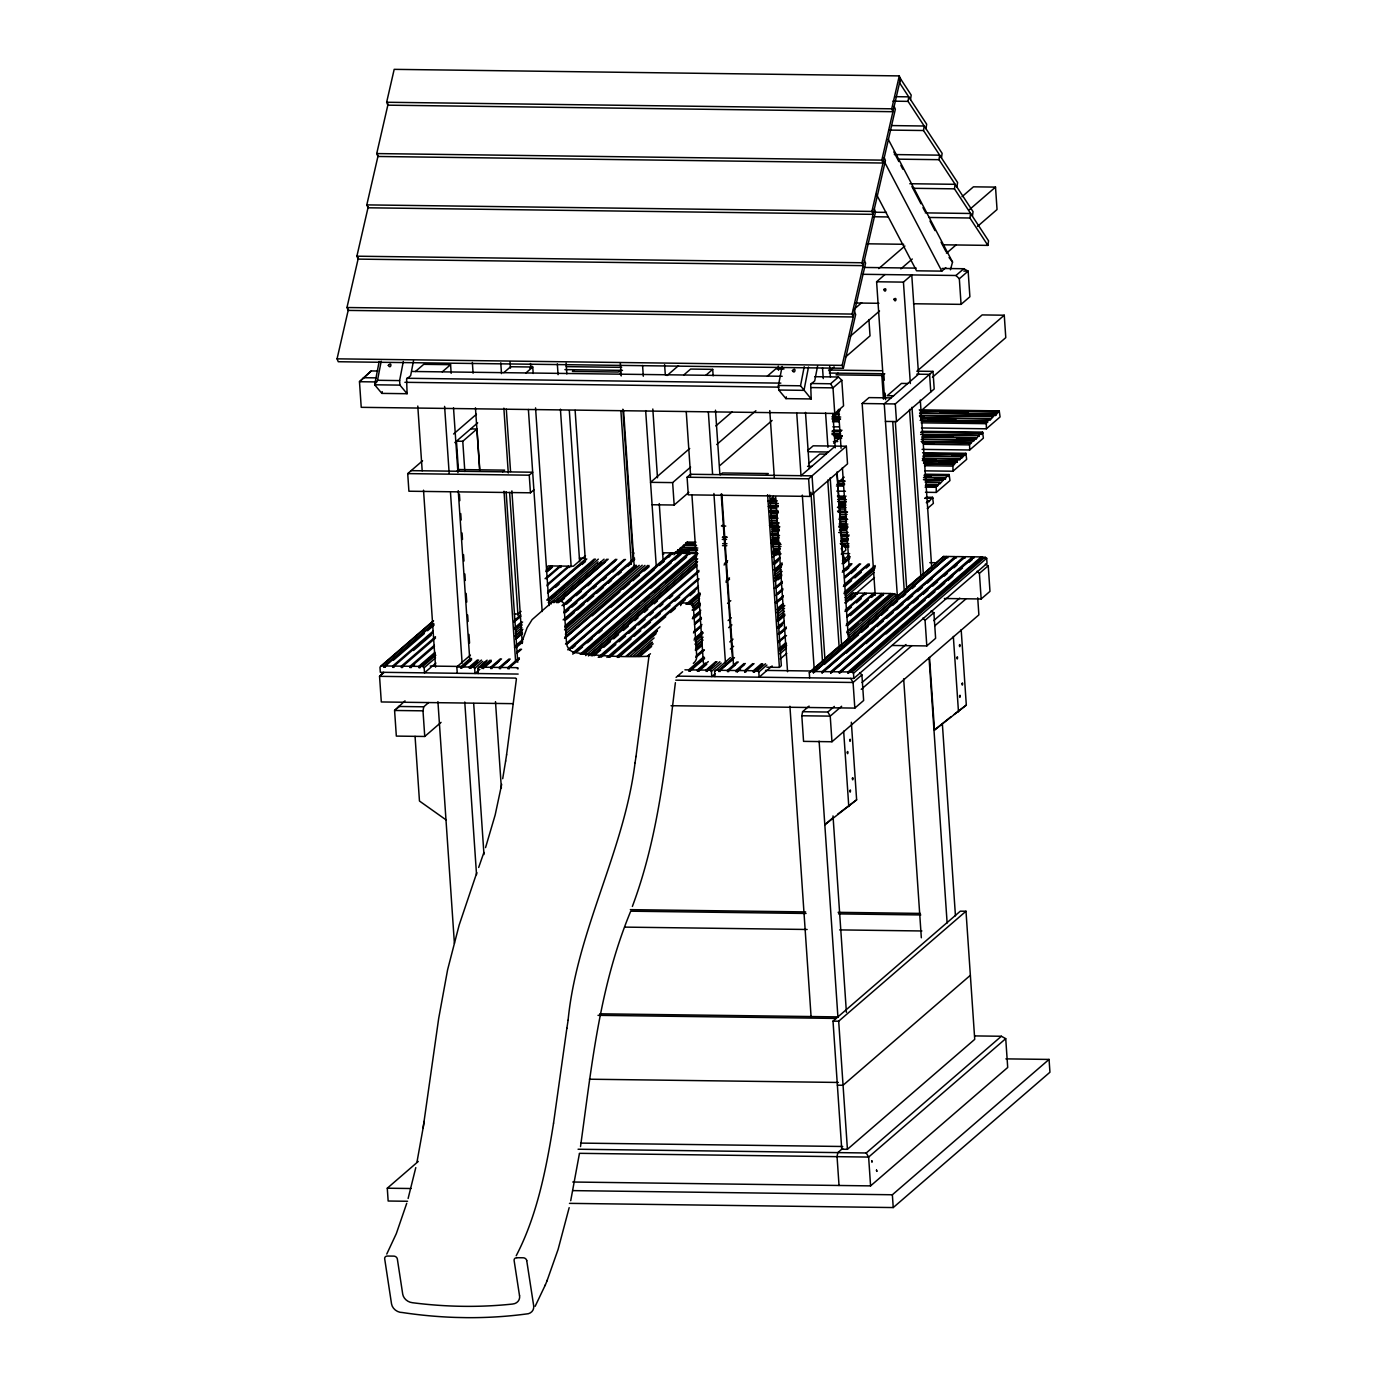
<?xml version="1.0" encoding="UTF-8"?>
<svg xmlns="http://www.w3.org/2000/svg" width="1387" height="1387" viewBox="0 0 1387 1387"><rect width="100%" height="100%" fill="white"/><g stroke="black" fill="none" stroke-linecap="round" stroke-linejoin="round"><path stroke-width="1.5" d="M516.415 678.867L506.567 754.909M675.4 682.664L675.278 683.566C666.107 758.62 659.102 835.095 632.368 906.439M476.833 872.631L459.149 925.094L447.602 969.773L438.673 1018.509L423.139 1127.856L424.127 1121.389M566.867 1028.2L553.534 1123.245M635.992 756.591L649.151 654.855M580.512 1146.564C591.902 1064.835 599.34 987.215 630.513 911.692M941.461 157.893L942.137 153.368L908.052 101.372L908.728 96.847L895.777 96.674M910.513 99.587L911.19 95.062L900.215 78.313L899.539 82.839L926.672 124.206L925.996 128.731M956.926 187.054L957.602 182.529L923.517 130.517L924.193 126.009L891.824 125.576M972.391 216.216L973.067 211.691L938.999 159.678L939.658 155.153L894.338 154.564M942.536 244.788L987.873 245.378L988.55 240.853L954.464 188.84L955.14 184.315L909.803 183.725M987.873 245.378L969.929 218.002L970.605 213.477L925.285 212.887M505.614 761.116L506.602 754.736M568.081 1020.347C576.767 930.902 624.115 851.445 635.073 762.625M553.569 1123.071C546.391 1168.253 537.064 1215.862 516.207 1255.738M635.055 762.798L636.026 756.418M566.85 1028.356L568.115 1020.191M505.648 760.943L502.701 778.696M423.156 1127.683L416.95 1162.202M579.419 1153.62L570.716 1200.726M405.021 700.834L394.584 710.473L396.335 736.098L424.751 736.462L423 710.837L423.763 706.798L428.652 702.568M501.695 784.331L495.176 814.932L485.554 847.596M673.943 554.835L675.122 552.459L696.742 552.737M977.714 597.797L978.875 614.874L831.975 741.75L803.558 741.369L801.825 715.761L802.588 711.704L809.089 706.087M925.458 492.281L936.26 492.42L936.225 485.675L937.109 484.913L937.577 485.849L939.797 482.589L939.883 483.872L945.188 477.926L945.275 479.208L934.457 479.07M952.973 471.216L952.921 464.472L953.805 463.709L953.892 464.992L956.493 461.386L956.978 462.322L956.891 461.039L959.197 459.045L959.665 459.999L961.884 456.722L961.971 458.005L965.855 453.306L966.67 459.374L952.973 471.216L924.852 470.852M969.669 449.995L969.617 443.251L970.501 442.505L970.588 443.771L973.206 440.164L973.674 441.118L975.893 437.841L976.379 438.795L978.581 435.518L979.066 436.454L978.979 435.189L981.285 433.195L981.372 434.478L982.551 432.103L983.383 438.153L969.669 449.995L922.095 449.388M986.365 428.791L986.33 422.047L987.215 421.284L987.301 422.567L987.596 420.954L989.902 418.961L989.989 420.244L995.294 414.314L995.381 415.597L999.247 410.881L1000.079 416.95L986.365 428.791L921.505 427.959M379.171 361.47L374.663 384.788L381.858 393.388L407.102 393.717L406.599 379.136L410.639 375.669L413.517 360.776M407.102 393.717L399.924 385.118L374.663 384.788L377.507 380.298L381.2 361.227M399.924 385.118L399.612 380.593L403.305 361.522M817.584 366.029L814.706 380.905L810.684 384.372L811.187 398.953L785.926 398.624L778.748 390.024L778.436 385.499L782.112 366.428M811.187 398.953L800.524 385.794L804.217 366.705M808.5 367.035L803.992 390.354L778.748 390.024M381.858 393.388L382.223 391.619M785.926 398.624L786.308 396.855M415.788 1167.629L408.125 1198.472M899.279 75.904L891.737 108.81L892.916 111.706L387.823 105.169L386.644 102.257L394.185 69.35L899.279 75.904L900.475 78.799L881.82 160.129L882.999 163.025L377.905 156.471L376.727 153.576L388.117 103.921M894.147 106.331L895.343 109.226L871.903 211.431L873.099 214.344L368.006 207.79L366.809 204.895L378.2 155.24M884.247 157.65L885.426 160.545L861.986 262.75L863.182 265.645L358.089 259.109L356.892 256.196L368.283 206.542M874.33 208.952L875.509 211.864L852.069 314.069L853.265 316.964L348.172 310.411L346.975 307.515L358.366 257.861M854.496 311.59L855.675 314.485L843.348 368.283L338.255 361.73L337.058 358.834L348.449 309.18M843.348 368.283L842.152 365.37L865.592 263.166L864.413 260.271M546.998 1280.894L558.111 1249.375L569.173 1207.644M950.424 269.806L952.54 262.074L888.235 139.237M406.738 1203.275L396.318 1233.632L386.765 1254.056M522.899 639.147L527.129 627.67L532.105 619.625L552.321 601.871M483.907 852.45L478.671 867.464M535.157 1306.294L545.386 1284.83M545.091 1285.541L547.293 1280.201M377.715 371.022L371.231 370.936L359.476 381.72L361.227 407.327L834.749 413.465L843.556 405.854L841.805 380.246L838.442 377.004L814.637 376.692M433.125 621.012L381.148 665.899L379.969 667.164L380.315 672.279L518.166 674.065M547.015 567.162L548.194 565.896L551.038 565.931L551.124 567.214L552.39 567.231L552.303 565.948L559.724 566.052L559.811 567.335L561.059 567.352L560.972 566.069L568.393 566.156L569.745 567.456M478.186 673.562L477.839 668.43L487.132 660.16M714.946 676.631L714.6 671.499L715.761 670.233L718.605 670.268L733.22 657.646M847.786 556.464L848.965 555.199L842.464 560.816M856.143 594.347L856.056 593.064L853.213 593.029L845.567 599.895M809.644 677.844L809.297 672.73L810.476 671.464L943.663 556.43L946.506 556.464L946.593 557.747L813.406 672.782L813.319 671.499L946.506 556.464M943.663 556.43L809.297 672.73M371.231 370.936L359.476 381.72L376.779 381.945M383.471 672.331L379.553 676.336L381.304 701.961L513.207 703.66M415.424 371.508L423.746 364.33L450.584 364.677L451.174 373.311M442.245 371.855L450.584 364.677M503.81 372.652L510.659 366.74L532.764 367.018L533.197 373.467M533.874 489.836L530.458 492.801L408.905 491.223L407.709 473.608L422.567 460.779M453.584 433.992L476.435 414.262M529.799 368.162L532.088 366.185M525.916 372.947L532.764 367.018M454.832 442.592L477.683 422.862M458.525 471.407L456.462 441.187L462.773 441.274L476.972 428.999L479.781 470.02M456.912 471.233L458.872 469.552L504.643 470.141L502.683 471.823M574.426 369.74L572.467 371.439L618.255 372.028L620.214 370.329L620.509 374.646M407.709 473.608L529.245 475.186L532.677 472.221L411.141 470.644M667.078 375.513L678.503 365.648M683.756 374.993L690.605 369.063L712.71 369.358L713.143 375.808M705.844 375.27L712.71 369.358M381.598 665.76L433.576 620.873M381.148 665.899L383.991 665.933L432.709 623.855M383.991 665.933L384.078 667.216L433.975 623.873M393.457 660.212L424.318 633.564M427.56 630.756L434.062 625.138M383.956 672.522L379.553 676.336L515.773 678.104M384.078 667.216L385.343 667.234L385.257 665.951L392.66 666.055L433.281 630.981M392.66 666.055L392.746 667.32L432.917 632.403M413.517 650.503L431.374 635.073M392.746 667.32L394.012 667.338L393.925 666.055L401.346 666.159L435.466 636.702M401.346 666.159L401.432 667.442L435.553 637.985M401.432 667.442L402.698 667.459L402.611 666.176L410.032 666.263L434.391 645.232M410.032 666.263L410.119 667.546L434.478 646.515M410.119 667.546L414.626 664.754M878.751 268.593L904.879 246.036M962.006 196.694L973.431 186.829L995.519 187.106L997.045 209.524L977.471 226.445M411.384 667.563L411.298 666.28L418.718 666.384L434.946 652.358M418.718 666.384L420.053 667.684L419.966 666.401L434.599 653.78M418.805 667.667L435.033 653.641M419.429 667.667L434.044 655.045M428.184 660.663L431.426 657.854M419.966 666.401L422.81 666.436L435.813 655.219M435.882 663.038L424.509 672.851L424.162 667.736L435.535 657.906M767.41 376.085L775.732 368.89L783.984 368.994M884.542 398.294L876.601 281.769L884.923 274.574M546.166 570.144L551.038 565.931M545.802 571.565L552.303 565.948M546.877 571.444L551.749 567.231M547.501 571.444L552.39 567.231M689.72 448.486L650.538 482.329L672.643 482.607L690.605 467.107M715.831 425.93L732.163 411.835M853.525 309.752L861.674 302.713M900.856 268.87L912.282 259.005M969.409 209.662L995.519 187.106M545.091 578.691L559.724 566.052M546.357 578.708L560.972 566.069M399.491 706.243L394.584 710.473L423 710.837M547.258 584.412L568.393 566.156M546.894 585.834L569.658 566.173L573.368 566.225L585.47 555.771M457.259 673.284L456.826 666.87L470.453 655.115M521.079 611.39L518.044 614.008L514.334 613.973M876.601 281.769L903.44 282.116L911.762 274.921L918.523 374.195L884.247 403.808L897.458 597.606M716.715 444.551L755.88 410.708M456.826 666.87L460.536 666.922L470.314 658.478M514.282 620.509L520.801 614.874M547.9 591.486L585.539 558.961M460.536 666.922L461.888 668.222L461.802 666.939L471.58 658.496M513.918 621.931L520.437 616.296M547.518 592.908L586.805 558.978M460.623 668.205L470.401 659.761M514.369 621.792L520.888 616.157M547.986 592.769L583.996 561.666M463.518 666.818L471.667 659.779M555.788 587.117L559.065 584.291M581.985 564.509L585.262 561.683M807.702 450.55L813.181 445.816L846.33 446.233L847.526 463.847L809.835 496.407L688.299 494.847L687.085 477.232L690.518 474.267L812.054 475.845L813.25 493.46M850.144 336.4L879.531 311.017M946.454 253.232L956.25 244.771M461.802 666.939L469.222 667.043L477.371 660.004M514.82 627.652L521.339 622.035M546.755 600.068L594.225 559.082M469.222 667.043L470.574 668.343L470.488 667.06L478.619 660.021M514.456 629.074L522.604 622.035M548.021 600.086L595.491 559.1M469.309 668.326L477.457 661.287M516.536 627.531L521.425 623.3M550.119 598.525L592.682 561.77M470.574 668.343L477.093 662.709M551.385 598.543L556.291 594.312M561.198 590.064L564.474 587.238M470.488 667.06L473.331 667.095L481.462 660.056M515.669 630.513L522.188 624.896M598.334 559.134L549.217 601.542L550.57 602.842L598.04 561.839M479.902 669.297L475.03 673.51L474.666 668.395L482.815 661.356M515.392 633.218L521.911 627.6M514.733 636.304L522.864 629.282M553.725 602.634L604.073 559.152M477.839 668.43L485.953 661.408M515.184 636.165L521.685 630.548M554.176 602.495L601.282 561.822M479 667.164L481.844 667.199L489.975 660.195M515.964 637.743L522.448 632.125M556.568 602.669L606.917 559.186M481.844 667.199L483.196 668.499L483.109 667.216L491.223 660.212M515.6 639.164L522.084 633.547M557.834 602.686L608.182 559.204M481.93 668.482L490.062 661.478M516.051 639.026L522.535 633.408M558.267 602.547L605.373 561.874M876.376 194.215L916.547 270.812L941.808 271.124L945.83 267.656M483.196 668.499L491.327 661.478M561.163 601.16L564.405 598.352M652.081 504.747L674.169 505.024L688.871 492.333M719.87 465.547L772.108 420.452M829.235 371.109L834.124 366.879M845.55 357.014L870.03 335.862L868.921 319.565M483.109 667.216L490.53 667.32L500.274 658.894M514.889 646.273L523.02 639.251M561.995 605.599L615.603 559.29M490.53 667.32L491.882 668.621L491.796 667.338L501.539 658.912M514.525 647.694L522.656 640.673M563.261 605.616L616.851 559.308M490.617 668.603L498.731 661.582M514.976 647.556L521.477 641.938M563.711 605.478L615.689 560.573M516.241 647.573L522.743 641.956M566.59 604.091L571.461 599.877M576.333 595.664L581.205 591.451M587.707 585.851L590.966 583.043M720.512 474.649L722.471 472.967L768.242 473.556L766.283 475.256M838.025 373.155L836.066 374.854L881.837 375.444L883.796 373.744L884.247 380.229M491.796 667.338L499.216 667.424L508.96 659.016M517.074 651.994L520.333 649.185M564.18 611.32L624.271 559.412M499.216 667.424L500.568 668.725L500.464 667.442L510.225 659.033M516.71 653.416L521.581 649.203M563.815 612.742L625.537 559.429M499.303 668.707L509.046 660.299M564.266 612.603L621.116 563.503M565.532 612.621L568.774 609.812M572.033 607.003L576.905 602.79M581.777 598.577L586.649 594.382M593.151 588.764L596.393 585.955M602.894 580.355L606.136 577.547M612.638 571.929L615.88 569.121M811.135 383.505L830.605 383.766L838.442 377.004M862.939 274.297L955.955 275.493L963.792 268.731L968.143 271.124L969.894 296.749L961.07 304.36L913.513 303.753M424.751 736.462L441.066 722.367M500.464 667.442L507.885 667.546L519.258 657.715M563.122 619.85L634.587 558.129M507.885 667.546L509.237 668.829L509.15 667.563L518.894 659.137M564.37 619.868L634.223 559.533M841.805 380.246L832.998 387.857L811.378 387.58M961.07 304.36L959.336 278.752L968.143 271.124L963.826 271.072M507.971 668.829L519.345 658.998M564.821 619.729L634.674 559.394M566.087 619.746L574.218 612.725M577.46 609.916L583.962 604.316M587.204 601.507L593.705 595.89M596.947 593.081L603.449 587.481M608.321 583.268L611.563 580.459M618.065 574.842L621.307 572.051M627.808 566.433L631.068 563.625M565.307 625.572L635.142 565.255M564.942 626.993L636.408 565.272M565.393 626.855L635.229 566.52M566.017 626.855L635.87 566.537M566.659 626.872L589.388 607.229M592.63 604.42L599.132 598.803M602.391 596.011L608.876 590.394M612.135 587.585L618.619 581.968M623.491 577.772L628.38 573.559M633.252 569.346L636.494 566.537M564.526 629.837L639.251 565.307M565.879 631.12L642.216 565.202M565.341 634.119L644.938 565.376M564.925 636.962L647.764 565.411M564.578 638.367L649.029 565.428M566.642 636.841L647.85 566.694M592.266 615.811L619.885 591.954M623.127 589.146L629.629 583.546M632.871 580.737L639.372 575.12M644.244 570.924L649.116 566.711M565.497 644.088L671.065 552.893L671.152 554.176L567.214 643.967M566.763 644.105L672.331 552.91L679.751 553.014L679.838 554.297L569.381 649.688M610.696 607.506L654.56 569.624M659.432 565.411L664.304 561.215M669.175 557.002L672.331 552.91M675.122 552.459L675.209 553.742L677.81 550.136L697.28 550.379M677.81 550.136L677.896 551.419L680.514 547.813L697.8 548.038M680.982 548.749L683.202 545.49L696.17 545.646M683.687 546.426L685.889 543.149L694.54 543.271M685.889 543.149L685.976 544.432L687.172 542.057L695.823 542.161M839.083 414.644L834.749 414.592L832.443 416.585L838.944 416.672M835.234 415.528L837.453 412.268M840.141 409.945L837.921 413.205M567.682 649.809L679.751 553.014M568.947 649.827L681.017 553.032L688.437 553.118L688.524 554.401M572.276 648.301L575.518 645.492M630.756 597.797L671.36 562.723M674.602 559.915L681.104 554.315L681.017 553.032M573.108 652.722L688.437 553.118M875.214 595.162L862.159 403.513L869.008 397.601L891.113 397.878M572.744 654.144L689.703 553.136L697.106 553.24L580.165 654.231M574.825 652.601L686.894 555.806M577.703 651.214L582.575 647.001M587.447 642.805L592.336 638.592M598.82 632.975L602.079 630.166M650.798 588.088L686.53 557.227M581.43 654.248L697.193 554.523M582.505 654.127L629.611 613.435M634.483 609.24L639.355 605.027M644.227 600.814L649.099 596.618M653.97 592.405L658.842 588.192M665.344 582.575L696.205 555.927M583.147 654.127L588.019 649.931M592.89 645.718L597.762 641.505M604.264 635.905L607.506 633.096M614.008 627.479L617.25 624.67M623.751 619.07L626.993 616.261M670.857 578.379L696.846 555.944M584.274 654.3L696.343 557.505M585.626 655.583L697.696 558.788M808.621 463.587L819.665 454.052L825.976 454.138M833.622 443.199L841.788 436.159M916.859 371.3L982.152 314.918L1004.257 315.213L1005.783 337.63L920.899 410.933M588.331 655.774L697.158 561.787M588.782 655.635L697.609 561.648M775.073 498.748L770.756 498.696L770.843 499.979L773.443 496.373M591.174 655.808L696.742 564.63M592.44 655.826L696.829 565.896M835.286 446.094L801.01 475.706L796.745 413.118M594.139 655.704L600.64 650.087M603.882 647.278L610.384 641.678M613.643 638.87L618.515 634.657M623.387 630.444L628.259 626.248M634.743 620.63L638.003 617.822M644.504 612.204L647.746 609.413M654.248 603.796L657.49 600.987M598.23 657.317L698.927 570.352M599.496 657.334L699.013 571.635M601.195 657.213L615.828 644.591M619.07 641.782L625.572 636.165M628.814 633.374L635.315 627.756M638.557 624.948L645.059 619.348M649.931 615.135L653.173 612.326M659.675 606.708L662.917 603.9M669.418 598.3L672.678 595.491M687.085 477.232L808.621 478.81L846.33 446.233M862.159 403.513L895.291 403.946L933 371.387L934.197 389.001L896.505 421.561L885.443 421.423M606.917 657.438L697.869 578.882M932.428 377.229L1004.257 315.213M608.616 657.317L699.135 578.899M609.881 657.334L630.998 639.095M634.24 636.286L640.742 630.669M643.984 627.86L650.486 622.26M655.357 618.047L660.229 613.834M665.101 609.639L669.973 605.425M674.862 601.212L679.734 596.999M617.215 656.138L698.424 586.007M724.413 563.555L727.672 560.747M617.302 657.421L698.511 587.29M724.049 564.977L727.308 562.168M618.567 657.438L665.673 616.764M670.545 612.551L675.417 608.338M680.289 604.125L685.161 599.93M690.032 595.716L694.904 591.503M625.901 656.259L660.004 626.803M685.993 604.351L698.996 593.133M627.167 656.276L656.849 630.877M687.258 604.368L700.244 593.151M634.743 650.538L657.473 630.894M688.333 604.229L699.707 594.416M638.609 647.729L656.484 632.299M688.975 604.247L692.217 601.438M695.459 598.629L700.331 594.434M629.993 656.311L655.982 633.859M690.102 604.403L699.846 595.994M632.975 656.207L654.092 637.968M691.454 605.703L699.568 598.681M635.679 656.38L651.925 642.354M692.529 607.281L699.031 601.681M636.13 656.242L652.375 642.216M692.98 607.142L699.481 601.542M837.661 482.815L844.198 477.18M638.523 656.415L653.138 643.793M692.13 610.124L700.244 603.12M726.233 580.668L729.475 577.859M639.788 656.432L651.613 646.481M693.379 610.141L700.331 604.385M725.869 582.089L729.562 579.142M695.095 610.02L699.967 605.807M647.209 656.536L650.451 653.728M692.685 617.25L700.799 610.245M692.321 618.671L700.435 611.65M692.772 618.533L699.273 612.915M694.037 618.55L700.539 612.933M694.87 622.971L701.371 617.371M694.506 624.393L701.007 618.793M772.472 557.054L775.714 554.263L779.425 554.297M694.956 624.254L701.458 618.654M693.812 631.501L701.926 624.497M773.391 562.775L779.893 557.158M693.448 632.923L701.562 625.918M727.551 603.466L730.793 600.658M773.027 564.18L779.529 558.58M695.511 631.38L700.383 627.184M773.478 564.041L779.979 558.441M774.744 564.058L777.986 561.267M694.367 638.627L702.481 631.622M773.946 569.901L782.077 562.879M694.003 640.048L702.117 633.044M775.212 569.918L781.713 564.301M696.083 638.505L702.568 632.905M775.662 569.78L782.164 564.162M696.707 638.523L703.209 632.905M776.287 569.78L781.176 565.567M776.928 569.797L781.8 565.584M695.216 641.487L701.718 635.887M774.813 572.762L781.297 567.144M694.939 644.192L703.07 637.17M774.535 575.449L781.037 569.849M696.031 645.77L702.533 640.17M773.998 578.431L782.112 571.427M696.482 645.631L702.966 640.031M774.449 578.292L780.933 572.692M695.615 648.613L702.117 643.013M728.106 620.561L731.348 617.752M775.212 579.87L781.713 574.27M695.251 650.035L701.753 644.418M774.848 581.292L781.349 575.692M695.702 649.896L702.203 644.279M775.298 581.153L781.8 575.553M696.967 649.914L701.839 645.701M778.176 579.766L781.436 576.975M696.187 655.739L702.672 650.139M728.66 627.687L731.92 624.878M774.137 588.4L782.268 581.396M695.823 657.161L703.937 650.139M775.402 588.417L781.904 582.817M696.274 657.022L704.388 650.018M775.853 588.279L782.355 582.679M676.093 677.393L682.629 671.741M684.918 669.834L688.628 669.886L703.244 657.265M776.321 594.139L782.823 588.521M688.628 669.886L689.963 671.187L689.876 669.904L704.492 657.282M775.974 595.543L782.459 589.943M688.715 671.169L703.33 658.53M778.038 594.017L782.909 589.804M689.963 671.187L704.596 658.548M689.876 669.904L697.297 669.99L705.428 662.986M729.787 641.938L733.029 639.13M775.264 602.669L783.395 595.647M697.297 669.99L698.649 671.291L698.563 670.008L708.306 661.599M776.529 602.669L783.031 597.069M697.384 671.273L705.515 664.269M776.98 602.547L781.852 598.334M841.268 554.124L845.845 550.171L845.012 544.103L841.129 548.801M698.649 671.291L706.781 664.286M698.563 670.008L705.983 670.112L715.727 661.686M730.342 649.064L733.602 646.255M777.448 608.39L782.32 604.177M705.983 670.112L707.335 671.412L707.249 670.129L716.992 661.703M777.084 609.812L783.586 604.195M706.07 671.395L714.184 664.373M777.535 609.673L782.407 605.46M706.694 671.395L711.566 667.182M778.176 609.673L783.048 605.46M778.8 609.691L783.672 605.478M707.249 670.129L710.092 670.164L719.836 661.738M776.685 612.638L784.799 605.634M715.033 673.77L711.791 676.579L711.444 671.464L721.188 663.038M778.038 613.938L784.522 608.338M714.6 671.499L730.394 657.611M777.483 616.92L784.435 611.182M777.084 619.764L783.586 614.164M842.048 563.659L850.179 556.638M718.605 670.268L719.957 671.568L719.87 670.285L734.486 657.663M776.72 621.185L784.834 614.181M843.313 563.677L849.815 558.059M718.691 671.551L733.307 658.929M777.171 621.047L783.672 615.447M843.764 563.538L848.636 559.325M778.436 621.064L784.938 615.464M923.95 477.319L945.57 477.596L947.876 475.602L948.361 476.556L949.141 474.51L949.974 480.578L936.26 492.42M945.275 479.208L945.57 477.596M719.87 670.285L727.291 670.389L737.034 661.963M777.639 626.889L784.14 621.289M842.62 570.785L850.734 563.763M727.291 670.389L728.643 671.689L728.556 670.406L738.3 661.98M777.275 628.311L783.776 622.711M842.256 572.207L851.999 563.781M727.377 671.672L735.491 664.65M777.726 628.172L780.985 625.381M844.319 570.664L850.82 565.046M778.991 628.19L782.233 625.381M845.585 570.681L848.844 567.872M926.291 502.735L928.596 500.742L928.683 502.025L932.549 497.309L933.382 503.377L927.296 508.648M728.556 670.406L735.977 670.493L744.091 663.489M778.211 634.032L786.325 627.011M844.804 576.507L859.42 563.885M735.977 670.493L737.329 671.793L737.243 670.51L745.356 663.506M779.459 634.032L785.961 628.432M844.44 577.928L860.686 563.902M736.064 671.776L744.178 664.772M779.91 633.894L786.412 628.294M844.891 577.79L857.877 566.572M737.329 671.793L740.571 668.985M851.029 573.594L855.9 569.381M737.243 670.51L744.646 670.615L752.777 663.593M778.766 641.158L785.267 635.541M843.729 585.037L868.089 563.989M744.646 670.615L744.732 671.897L754.043 663.61M778.402 642.562L786.516 635.558M843.365 586.458L869.354 564.006M845.082 586.337L851.583 580.72M854.825 577.911L861.327 572.311M866.199 568.098L869.441 565.289M744.732 671.897L745.998 671.915L745.911 670.632L753.332 670.719L761.463 663.714M779.321 648.284L785.822 642.666M844.302 592.162L875.162 565.515M753.332 670.719L753.418 672.001L762.711 663.732M778.957 649.688L785.909 643.949M843.937 593.584L875.249 566.798M754.06 672.019L762.174 664.997M780.049 649.567L786.533 643.949M845.012 593.463L874.243 568.202M759.556 667.806L762.798 664.997M845.637 593.463L866.754 575.224M870.013 572.415L874.885 568.219M753.418 672.001L757.441 670.771L765.555 663.766M780.17 651.144L786.672 645.527M845.151 595.023L874.382 569.78M772.126 665.968L759.14 677.203L758.793 672.071L766.907 665.067M779.91 653.832L786.394 648.232M844.874 597.728L874.105 572.467M845.116 600.034L853.213 593.029M844.718 602.877L856.056 593.064M780.257 658.964L786.758 653.346M854.964 594.434L874.451 577.599M845.983 602.894L857.322 593.081L864.742 593.185L864.829 594.468M850.924 599.964L855.796 595.769M845.29 609.985L864.742 593.185M766.89 667.234L779.39 667.39L781.332 665.708L769.716 495.142M844.926 611.407L866.008 593.203L873.429 593.289L874.781 594.59L874.694 593.307L882.097 593.411L882.184 594.694L883.45 594.711L883.363 593.428L890.783 593.515L890.87 594.798M846.642 611.286L851.497 607.073M856.368 602.877L861.223 598.681M847.492 615.689L873.429 593.289M847.128 617.111L874.694 593.307M850.456 615.585L868.297 600.19M871.539 597.398L874.781 594.59M846.451 624.202L882.097 593.411M846.087 625.624L883.363 593.428M847.786 625.502L883.45 594.711M847.024 631.328L890.783 593.515M846.659 632.732L892.049 593.532L896.245 594.867L896.47 598.282M850.352 629.802L858.449 622.798M861.691 620.006L889.258 596.202M850.977 629.802L855.848 625.606M862.333 620.006L889.882 596.202M866.199 617.215L890.506 596.219M894.892 593.567L847.873 634.171L849.225 635.471L849.572 640.586M849.225 635.471L896.245 594.867M813.406 672.782L947.772 556.482L955.192 556.586L955.279 557.869L822.075 672.886L821.988 671.62L955.192 556.586M824.415 664.373L858.518 634.917M861.76 632.108L868.262 626.508M871.521 623.699L878.006 618.082M881.265 615.291L887.749 609.673M892.621 605.46L897.493 601.247M902.382 597.051L905.624 594.243M912.126 588.625L915.368 585.817M822.075 672.886L956.441 556.603L963.861 556.69L963.948 557.973L830.761 673.007L830.674 671.724L963.861 556.69M846.087 653.277L873.706 629.421M876.948 626.612L883.45 621.012M886.692 618.203L893.193 612.586M896.435 609.777L902.937 604.177M907.809 599.964L912.681 595.751M917.553 591.538L922.424 587.342M927.296 583.129L932.168 578.916M830.761 673.007L965.127 556.707L972.547 556.811L972.634 558.094L839.447 673.111L839.36 671.845L972.547 556.811M866.129 643.568L908.364 607.09M913.235 602.877L918.107 598.681M922.979 594.468L927.851 590.255M932.723 586.042L937.612 581.846M944.096 576.229L947.356 573.42M953.84 567.803L957.099 565.012M839.447 673.111L973.813 556.828L981.233 556.915L981.32 558.198L848.133 673.232L848.046 671.949L981.233 556.915M886.189 633.859L925.164 600.19M928.423 597.381L934.907 591.764M938.167 588.972L944.668 583.355M947.91 580.546L952.782 576.333M959.284 570.733L962.526 567.924M969.028 562.307L972.27 559.516M848.133 673.232L982.499 556.933L986.677 558.267L987.024 563.399L853.837 678.416L677.636 676.145M851.999 670.441L858.501 664.824M861.76 662.015L868.245 656.398M871.504 653.606L877.988 647.989M882.86 643.776L887.732 639.563M892.621 635.367L897.493 631.154M902.365 626.941L981.944 558.215M852.641 670.441L855.883 667.632M906.231 624.15L940.351 594.694M943.593 591.885L950.095 586.268M953.337 583.476L959.839 577.859M963.081 575.05L969.582 569.433M974.454 565.237L979.326 561.024M849.295 671.967L852.138 672.001L985.325 556.967M853.837 678.416L853.49 673.302L986.677 558.267M859.645 672.695L861.899 674.862L853.074 682.473L675.781 680.167M892.205 645.475L926.811 645.926L925.06 620.301L933.884 612.69L930.972 611.095M944.408 598.508L981.164 598.976L979.413 573.368L988.237 565.757L985.325 564.145M802.588 711.704L827.831 712.034L834.35 706.416M862.038 682.491L906.006 644.522M933.694 620.613L959.752 598.109M841.649 706.26L830.224 716.125L801.825 715.761M861.24 689.339L911.848 645.631M934.699 625.901L965.699 599.115M671.048 705.706L854.825 708.098L863.65 700.487L861.899 674.862M926.811 645.926L935.618 638.315L933.884 612.69M981.164 598.976L989.971 591.365L988.237 565.757M407.57 1201.263L388.152 1201.021L387.285 1188.208L418.285 1161.422M832.633 817.983L824.797 824.762L856.629 799.831L851.341 722.246M929.533 657.438L934.491 730.03L950.893 716.767M934.491 730.03L966.323 705.099L961.174 629.681M833.015 1021.127L960.324 911.172L965.993 911.242L974.732 1039.348L847.422 1149.303L841.736 1149.234L833.015 1021.127L838.684 1021.196L965.993 911.242M970.363 975.304L843.053 1085.258L837.367 1085.171M842.707 1148.384L837.817 1152.614L837.054 1156.654L839.031 1185.486M578.067 1149.234L866.234 1152.978L1001.379 1036.262L1005.731 1038.655L1007.708 1067.47L870.585 1185.885L572.762 1182.019M1005.731 1038.655L868.626 1157.07L579.471 1153.325M572.9 1190.618L892.361 1194.762L1049.057 1059.425L1049.942 1072.238L893.245 1207.557L569.468 1203.361M954.325 714.184L966.323 705.099M837.783 814.1L856.629 799.831M892.951 101.164L908.052 101.372M386.644 102.257L891.737 108.81M888.98 130.083L923.517 130.517M897.978 159.158L938.999 159.678M376.727 153.576L881.82 160.129M913.444 188.303L954.464 188.84M366.809 204.895L871.903 211.431M873.481 212.211L886.432 212.384M872.804 216.736L887.905 216.944M928.926 217.464L969.929 218.002M866.996 243.8L903.683 244.285M356.892 256.196L861.986 262.75M864.292 267.448L916.2 268.124M942.154 268.454L963.792 268.731M855.12 302.99L878.907 303.302M346.975 307.515L852.069 314.069M337.058 358.834L842.152 365.37M566.208 366.636L621.636 367.347M828.524 370.034L881.837 370.728M918.073 371.196L933 371.387M564.908 369.618L622.486 370.364M829.357 373.051L884.802 373.762M916.79 374.178L929.585 374.351L930.781 391.966M412.32 371.473L782.199 376.276M907.757 383.505L901.446 383.419L887.247 395.694L893.557 395.763M363.394 377.715L376.362 377.871M406.651 378.27L780.846 383.124M377.507 380.298L399.612 380.593M778.436 385.499L800.524 385.794M404.883 382.309L778.939 387.146M919.252 409.858L999.247 410.881M920.535 410.639L998.38 411.644M920.136 410.985L997.981 411.991M940.074 412.164L968.195 412.546M939.692 412.511L948.344 412.615M919.997 412.997L995.675 413.967M919.616 413.326L995.294 414.314M971.975 414.956L995.762 415.25M971.593 415.285L980.245 415.389M835.147 414.262L839.464 414.314M919.477 415.354L992.988 416.308M921.245 415.719L992.589 416.637M919.564 416.62L923.881 416.689M921.107 417.73L990.301 418.631M832.061 416.915L840.713 417.036M920.708 418.076L989.902 418.961M832.547 417.868L839.031 417.938M927.678 419.099L955.782 419.463M929.446 419.463L938.097 419.567M831.923 418.926L840.574 419.047M920.569 420.088L987.596 420.954M833.691 419.307L840.175 419.377M920.17 420.417L987.215 421.284M832.807 420.07L839.291 420.14M921.453 421.215L987.683 422.237M961.347 422.237L983.158 422.341M832.512 421.683L838.996 421.769M921.159 422.827L986.018 423.676M832.859 426.797L839.343 426.884M833.362 430.161L842.013 430.265M922.008 431.305L982.551 432.103M832.477 430.924L841.129 431.028M921.124 432.068L981.667 432.848M832.079 431.253L840.73 431.374M920.743 432.415L983.036 433.039M831.94 433.281L840.591 433.385M920.604 434.426L978.979 435.189M470.661 428.912L476.972 428.999M833.708 433.646L840.21 433.732M922.372 434.79L978.581 435.518M832.027 434.564L840.678 434.668M925.008 435.761L953.112 436.125M924.609 436.107L933.26 436.211M833.57 435.657L842.221 435.761M922.234 436.801L976.292 437.512M835.355 436.021L841.84 436.107M921.835 437.148L975.893 437.841M956.909 438.535L976.379 438.795M956.527 438.881L965.161 438.985M835.217 438.032L841.701 438.119M921.696 439.159L973.587 439.835M834.818 438.379L841.302 438.465M921.297 439.506L973.206 440.164M921.159 441.517L970.9 442.158M922.944 441.881L970.501 442.505M833.396 441.499L837.731 441.551M922.06 442.644L969.617 443.251M923.222 442.99L934.023 443.129M923.915 444.291L969.322 444.88M922.598 452.734L965.855 453.306M808.344 451.763L828.42 452.023M923.881 453.532L964.971 454.069M931.735 453.792L966.323 454.242M923.499 453.861L964.572 454.399M952.089 455.179L965.057 455.335M951.69 455.508L960.341 455.63M923.361 455.89L962.283 456.392M922.962 456.219L961.884 456.722M922.823 458.23L959.579 458.716M922.424 458.577L959.197 459.045M922.91 459.513L935.878 459.686M922.286 460.588L956.891 461.039M924.071 460.952L956.493 461.386M939.675 462.096L956.978 462.322M939.294 462.426L950.095 462.582M923.933 462.981L954.204 463.362M923.534 463.31L953.805 463.709M924.817 464.108L952.921 464.472M924.505 465.72L952.626 466.084M807.563 466.344L811.776 466.396M925.372 474.198L949.141 474.51M924.488 474.961L948.275 475.273M924.089 475.29L947.876 475.602M924.574 476.244L931.058 476.33M923.551 477.648L945.188 477.926M934.855 478.74L945.657 478.879M923.413 479.659L942.883 479.919M925.198 480.041L942.484 480.266M838.563 480.925L845.047 481.012M925.06 482.052L940.195 482.243M838.164 481.272L844.666 481.358M926.828 482.416L939.797 482.589M838.025 483.283L844.527 483.37M926.689 484.427L937.491 484.566M837.644 483.612L844.128 483.699M926.291 484.774L937.109 484.913M836.76 484.375L843.244 484.462M925.406 485.537L936.225 485.675M838.112 484.566L844.614 484.652M926.568 485.883L937.577 485.849M926.377 486.057L932.862 486.143M836.448 486.005L842.949 486.091M925.112 487.149L935.913 487.288M836.812 491.119L845.446 491.241M837.419 496.078L846.07 496.199M926.065 497.222L932.549 497.309M838.702 496.875L845.186 496.962M925.181 497.985L931.683 498.072M837.904 497.031L844.787 497.292M924.8 498.332L933.035 498.262M838.788 498.158L845.272 498.228M840.557 498.522L844.874 498.574M771.137 498.349L775.472 498.418M838.164 499.216L844.648 499.303M837.783 499.563L846.417 499.667M771.224 499.632L775.558 499.684M768.45 500.69L777.101 500.794M837.644 501.574L846.278 501.695M768.051 501.019L776.703 501.123M839.412 501.938L845.897 502.025M770.08 503.065L776.564 503.152M839.274 503.966L845.758 504.036M769.681 503.394L778.332 503.516M838.875 504.296L845.359 504.383M839.36 505.249L845.845 505.319M769.542 505.423L778.194 505.527M838.736 506.307L845.22 506.394M769.161 505.752L777.812 505.874M838.337 506.654L844.839 506.74M768.277 506.515L778.28 506.81M837.471 507.417L846.105 507.521M769.438 506.862L775.922 506.948M770.132 508.162L776.616 508.249M839.326 509.064L845.81 509.15M770.548 510.243L777.032 510.329M837.575 511.109L846.226 511.214M769.664 511.005L778.315 511.109M838.858 511.89L847.509 512.011M771.432 511.37L777.916 511.456M838.06 512.046L847.11 512.34M769.75 512.288L778.402 512.392M771.293 513.381L777.778 513.467M840.487 514.282L846.972 514.369M770.912 513.727L777.396 513.797M840.106 514.612L846.59 514.698M770.773 515.739L777.257 515.825M839.967 516.64L846.451 516.71M770.374 516.068L776.859 516.155M839.568 516.97L846.053 517.056M770.166 517.264L776.651 517.334M839.36 518.149L845.845 518.235M771.449 518.044L777.934 518.131M840.626 518.946L847.128 519.033M839.43 518.981L846.313 519.189M771.051 518.391L777.535 518.478M839.031 519.327L847.682 519.432M770.912 520.402L777.396 520.489M840.106 521.304L846.59 521.391M770.513 520.732L777.015 520.818M839.707 521.633L846.191 521.72M770.374 522.76L779.026 522.864M839.568 523.645L846.053 523.731M769.993 523.09L778.644 523.211M839.187 523.991L847.821 524.095M769.854 525.101L778.506 525.222M839.048 526.002L847.682 526.124M769.456 525.448L778.107 525.552M840.817 526.366L847.301 526.453M769.889 525.881L778.54 525.985M839.083 526.783L847.717 526.887M839.135 527.285L847.769 527.407M721.431 526.02L725.765 526.072M771.172 526.661L779.823 526.783M840.349 527.563L846.85 527.649M840.903 527.649L847.388 527.736M770.773 527.008L779.425 527.112M839.967 527.91L846.451 527.979M840.453 528.846L846.937 528.932M772.802 529.054L779.286 529.14M839.828 529.921L846.313 530.007M772.403 529.383L778.887 529.47M839.43 530.25L845.914 530.337M772.888 530.337L779.373 530.423M772.264 531.412L778.748 531.481M839.291 532.279L847.942 532.383M771.883 531.741L778.367 531.828M838.91 532.608L847.544 532.729M771.744 533.752L778.228 533.839M840.921 534.654L847.405 534.741M771.345 534.099L777.83 534.186M840.539 535.001L849.191 535.105M771.779 534.532L778.263 534.619M840.955 535.417L847.44 535.503M770.895 535.295L779.546 535.399M842.238 536.214L848.723 536.301M772.663 535.659L779.147 535.746M841.857 536.561L848.341 536.63M722.783 537.029L727.117 537.081M772.524 537.671L779.009 537.757M841.718 538.572L848.203 538.659M722.402 537.358L726.719 537.428M772.126 538.017L778.61 538.087M841.32 538.902L847.804 538.988M841.805 539.855L848.289 539.942M841.406 540.184L845.723 540.236M722.263 539.387L726.58 539.439M771.987 540.028L778.471 540.115M841.181 540.93L847.665 540.999M771.605 540.358L778.09 540.445M840.782 541.259L847.266 541.346M772.074 541.311L778.558 541.398M771.467 542.386L777.951 542.456M840.643 543.271L847.128 543.357M771.068 542.716L779.719 542.837M840.262 543.617L848.913 543.721M771.501 543.149L780.135 543.253M840.678 544.051L845.012 544.103M686.288 542.82L694.939 542.924M772.767 543.947L779.269 544.016M722.644 543.635L726.979 543.687M771.97 544.085L781.037 544.397M844.44 545.68L848.775 545.75M686.374 544.103L695.026 544.207M844.527 546.963L848.861 547.015M683.6 545.143L696.569 545.316M722.506 545.646L726.84 545.698M772.247 546.287L780.898 546.409M771.848 546.634L780.5 546.738M680.896 547.466L696.031 547.657M773.877 548.68L780.361 548.767M773.478 549.009L779.962 549.096M678.208 549.789L697.661 550.05M773.339 551.02L779.823 551.107M772.958 551.367L779.442 551.454M678.295 551.072L689.096 551.211M773.426 552.303L779.91 552.39M773.044 552.65L779.529 552.737M843.209 553.534L849.694 553.621M675.521 552.113L697.141 552.407M772.819 553.378L779.303 553.465M772.42 553.725L781.072 553.829M671.065 552.893L663.645 552.806L663.732 554.089L662.483 554.072M674.238 553.222L698.025 553.534M773.703 554.505L780.188 554.592M671.152 554.176L672.418 554.193M946.593 557.747L947.858 557.765L947.772 556.482M955.279 557.869L956.527 557.886M963.948 557.973L965.213 557.99L965.127 556.707M972.634 558.094L973.899 558.111L973.813 556.828M981.32 558.198L982.585 558.215L982.499 556.933M579.385 558.111L583.719 558.163M929.793 562.654L936.294 562.741M598.057 563.729L602.218 563.798M554.193 601.264L560.504 601.351A3.259 2.999 49.2 0 1 563.92 604.489L566.537 643.377A9.761 8.981 49.2 0 0 575.397 652.653A413.534 380.679 49.2 0 0 648.787 656.242M430.247 666.072L460.519 666.453M765.503 670.406L813.094 671.031M509.15 667.563L516.571 667.65L517.923 668.95L517.836 667.667M810.476 671.464L813.319 671.499M814.585 671.516L821.988 671.62M823.254 671.62L830.674 671.724M831.94 671.741L839.36 671.845M840.626 671.845L848.046 671.949M398.502 706.468L423.763 706.798M630.322 909.647L805.656 911.918M838.129 912.334L920.379 913.409M630.721 911.19L806.055 913.461M838.528 913.894L920.795 914.952M625.312 927.123L807.147 929.481M839.62 929.897L921.887 930.972M599.791 1013.81L837.904 1016.896M598.022 1015.336L836.136 1018.422M974.992 1035.916L1001.379 1036.262M1005.887 1058.87L1049.057 1059.425M589.406 1079.207L838.337 1082.449M580.789 1143.096L842.707 1146.494M387.285 1188.208L411.02 1188.52M516.831 1257.714L523.142 1257.784A3.259 2.722 29.5 0 1 526.765 1260.644M445.99 819.838L419.463 801.027L415.06 736.376M955.955 275.493L959.336 278.752M977.159 571.201L979.413 573.368M922.806 618.151L925.06 620.301M843.279 555.129L844.856 559.845M852.138 672.001L853.49 673.302M757.441 670.771L758.793 672.071M710.092 670.164L711.444 671.464M548.246 602.391L549.599 603.692M473.331 667.095L474.666 668.395M422.81 666.436L424.162 667.736M949.072 257.497L952.54 262.074M830.605 383.766L832.998 387.857L834.749 413.465M850.682 678.382L853.074 682.473L854.825 708.098M827.831 712.034L830.224 716.125L831.975 741.75M866.234 1152.978L868.626 1157.07L870.585 1185.885M893.817 151.929L898.845 161.533M900.856 165.365L902.868 169.214M911.9 186.482L920.951 203.75M922.962 207.599L924.956 211.431M929.983 221.036L935.011 230.623M941.045 242.136L946.055 251.74M884.542 161.984L941.808 271.124M722.315 525.257L722.8 526.21M687.172 542.057L687.64 542.993M526.731 1260.644L533.683 1305.791A9.692 8.079 29.5 0 1 528.412 1313.697A427.057 356.303 29.5 0 1 466.119 1317.65L455.56 1317.425A427.057 356.303 29.5 0 1 402.438 1312.535A9.796 8.183 29.5 0 1 391.533 1303.936L384.684 1258.807A3.259 2.722 29.5 0 1 387.406 1256.05L393.717 1256.119A3.259 2.722 29.5 0 1 397.341 1258.98L402.733 1294.244A9.761 8.149 29.5 0 0 412.251 1302.688A413.534 345.034 29.5 0 0 512.601 1304.04A9.761 8.149 29.5 0 0 519.605 1295.77M519.536 1295.77L514.109 1260.488A3.259 2.722 29.5 0 1 516.831 1257.732M953.337 636.442L958.486 711.86M920.292 400.08L931.769 568.41M942.362 723.771L955.452 915.836M903.44 282.116L910.357 383.54M911.97 407.275L923.447 575.605M929.03 657.594L947.13 923.031M909.525 409.408L920.847 575.64L906.647 587.915L895.326 421.683M895.291 403.946L896.505 421.561M892.725 421.579L904.324 591.677M885.131 393.18L885.565 399.664M903.665 678.832L921.332 937.785M881.837 375.444L883.467 399.196M892.049 593.532L892.136 594.815M866.008 593.203L866.095 594.486M857.322 593.081L857.409 594.364M892.361 1194.762L893.245 1207.557M838.424 409.39L841.077 448.261M842.394 467.679L849.017 564.838M834.749 414.592L834.835 415.875M837.037 471.927L848.497 639.892M829.669 366.203L830.397 376.952M832.893 413.482L835.234 447.862M837.002 473.66L843.001 561.787M830.189 477.856L841.649 645.822M822.526 367.815L823.254 378.564M825.594 412.962L827.935 447.342M827.744 480.041L839.083 646.273L824.884 658.53L813.545 492.298M843.66 731.174L848.792 806.593M805.5 412.39L809.332 468.494M810.944 492.246L822.578 662.709M833.015 815.92L846.399 1012.302M808.621 478.81L809.835 496.407M838.684 1021.196L847.422 1149.303M802.327 495.107L814.256 669.904M819.11 741.109L837.939 1017.33M778.246 366.168L778.523 370.26M769.768 410.604L774.327 477.492M775.645 496.927L787.556 671.707M789.914 706.243L811.1 1016.983M775.714 554.263L775.801 555.528M774.449 554.245L774.535 555.528M767.6 494.674L779.39 667.39M721.829 494.084L733.463 664.633M715.484 410.188L719.888 474.666M721.205 494.015L732.492 659.501M708.341 411.818L712.589 474.146M713.906 493.495L725.488 663.281M695.39 541.745L695.476 543.01M686.236 411.523L690.639 476.001M691.957 495.35L703.382 662.986M689.703 553.136L689.79 554.419M680.514 547.813L680.601 549.096M664.598 364.694L665.309 374.889M672.643 482.607L674.169 505.024M652.809 409.009L657.49 477.769M659.258 503.568L663.211 561.596M642.58 365.492L643.308 376.241M645.666 410.621L656.363 567.526M633.668 552.407L633.755 553.69L632.403 552.39M620.336 363.047L621.22 375.946M623.561 410.344L634.258 567.231M622.85 409.2L633.165 560.313M620.891 410.881L631.345 564.162M575.12 410.292L585.418 561.423M566.104 363.151L566.832 373.953M569.329 410.639L579.627 561.683M557.331 363.879L558.077 374.663M560.417 409.182L571.167 566.711M535.555 407.865L549.027 605.599M530.493 363.515L530.788 367.832M528.395 409.477L542.178 611.511M529.245 475.186L530.458 492.801M510.017 361.66L510.468 368.144M506.307 409.2L510.555 471.528M511.872 490.877L522.275 643.464M500.759 362.787L501.505 373.588M503.862 408.159L508.283 472.984M509.601 492.437L517.992 615.603M506.116 491.726L517.75 662.275M504.018 491.258L515.635 661.807M472.36 362.423L473.088 373.224M475.446 407.795L479.711 470.453M495.488 701.649L501.366 788.093M462.773 441.274L464.836 471.493M453.514 407.83L457.935 472.568M459.409 494.153L459.843 500.62M460.727 513.571L461.177 520.038M462.044 532.989L462.495 539.474M463.518 554.575L463.969 561.042M464.853 573.993L465.286 580.459M466.171 593.411L466.76 602.045M467.644 614.996L468.078 621.463M468.962 634.414L469.552 643.048M473.678 703.469L483.976 854.531M458.23 490.669L469.864 661.218M444.603 406.391L449.163 473.279M450.498 492.714L462.114 663.177M464.766 702.03L476.539 874.66M417.782 406.044L422.185 470.782M423.52 490.2L435.57 667.147M437.928 701.683L454.399 943.368M680.653 605.599A3.259 2.999 49.2 0 1 683.635 602.964L689.946 603.016A3.259 2.999 49.2 0 1 693.344 606.171L696.707 655.912A9.692 8.911 49.2 0 1 693.344 663.367M551.228 603.917A3.259 2.999 49.2 0 1 554.193 601.299M847.284 752.205C847.578 756.869 848.359 749.275 847.284 752.205M849.763 739.878C850.023 744.49 850.855 737.208 849.763 739.878M849.919 790.625C850.144 795.236 851.029 787.92 849.919 790.625M852.398 778.315C852.641 782.909 853.49 775.628 852.398 778.315M956.978 657.473C957.221 662.067 958.088 654.768 956.978 657.473M959.457 645.146C959.665 649.723 960.619 642.528 959.457 645.146M959.596 695.893C959.839 700.504 960.706 693.188 959.596 695.893M962.075 683.583C962.318 688.177 963.167 680.896 962.075 683.583M388.308 365.37C391.065 370.225 392.434 360.533 388.308 365.37M792.393 370.606C795.15 375.461 796.502 365.769 792.393 370.606M871.712 1160.676L871.99 1161.925L871.712 1160.676M876.515 1170.091L876.775 1171.356L876.515 1170.091M883.796 289.536C885.582 294.443 887.403 286.155 883.796 289.536M893.922 299.263C895.707 304.169 897.528 295.882 893.922 299.263"/></g></svg>
